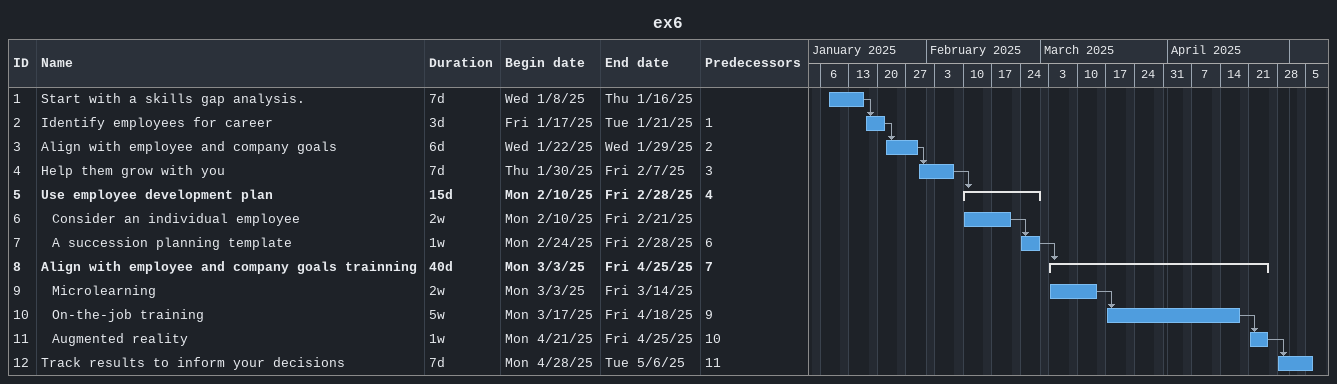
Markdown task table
ex6

| ID | Level | Task | Duration | Start | Finish | Predecessors |
|---|---|---|---|---|---|---|
| 1 | 1 | Start with a skills gap analysis. | 7d | 2025-01-08 | 2025-01-16 |  |
| 2 | 1 | Identify employees for career | 3d | 2025-01-17 | 2025-01-21 | 1 |
| 3 | 1 | Align with employee and company goals | 6d | 2025-01-22 | 2025-01-29 | 2 |
| 4 | 1 | Help them grow with you | 7d | 2025-01-30 | 2025-02-07 | 3 |
| 5 | 1 | **Use employee development plan** | 15d | 2025-02-10 | 2025-02-28 | 4 |
| 6 | 2 | Consider an individual employee | 2w | 2025-02-10 | 2025-02-21 |  |
| 7 | 2 | A succession planning template | 1w | 2025-02-24 | 2025-02-28 | 6 |
| 8 | 1 | **Align with employee and company goals trainning** | 40d | 2025-03-03 | 2025-04-25 | 7 |
| 9 | 2 | Microlearning | 2w | 2025-03-03 | 2025-03-14 |  |
| 10 | 2 | On-the-job training | 5w | 2025-03-17 | 2025-04-18 | 9 |
| 11 | 2 | Augmented reality | 1w | 2025-04-21 | 2025-04-25 | 10 |
| 12 | 1 | Track results to inform your decisions | 7d | 2025-04-28 | 2025-05-06 | 11 |
